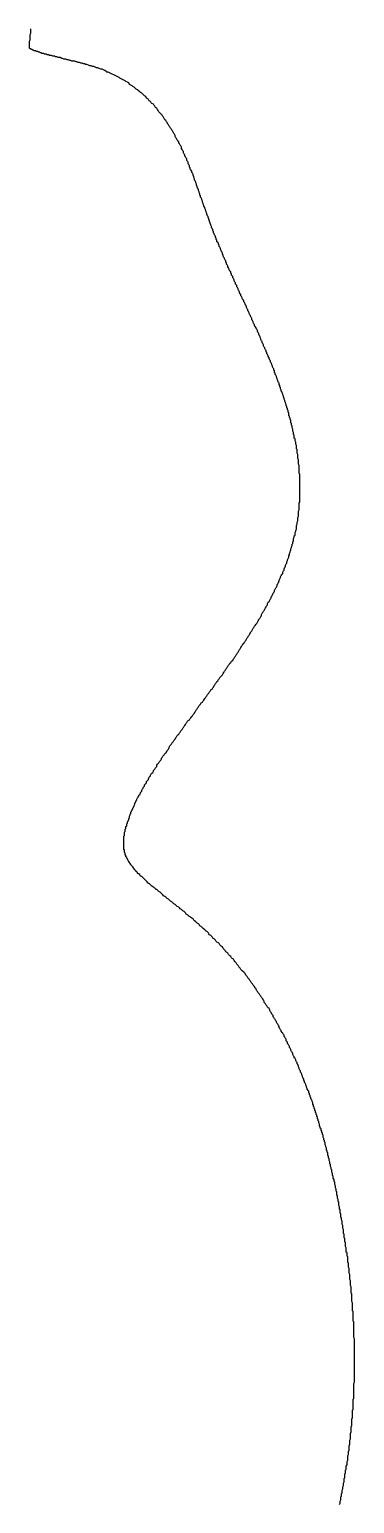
# Model space of a CAD drawing. Header units: millimetres. Extents: x 289 to 9778, y -894 to 6380.
# Drawn here: x 7196.65 to 7201.4, y 420.27 to 441.82 of the extents above; entities that cross this region are included whole.
import ezdxf

# ---------------------------------------------------------------- set-up
doc = ezdxf.new("R2010")
doc.units = ezdxf.units.MM

msp = doc.modelspace()

# ---------------------------------------------------------------- linework, layer by layer
msp.add_polyline3d([(7201.18, 420.258, 0), (7201.19, 420.278, 0), (7201.19, 420.298, 0), (7201.19, 420.308, 0), (7201.2, 420.328, 0), (7201.2, 420.348, 0), (7201.2, 420.368, 0), (7201.21, 420.378, 0), (7201.21, 420.398, 0), (7201.21, 420.418, 0), (7201.22, 420.428, 0), (7201.22, 420.448, 0), (7201.22, 420.468, 0), (7201.23, 420.488, 0), (7201.23, 420.498, 0), (7201.23, 420.518, 0), (7201.24, 420.538, 0), (7201.24, 420.548, 0), (7201.24, 420.568, 0), (7201.25, 420.588, 0), (7201.25, 420.598, 0), (7201.25, 420.618, 0), (7201.25, 420.638, 0), (7201.26, 420.648, 0), (7201.26, 420.668, 0), (7201.26, 420.688, 0), (7201.26, 420.708, 0), (7201.27, 420.718, 0), (7201.27, 420.738, 0), (7201.27, 420.758, 0), (7201.28, 420.768, 0), (7201.28, 420.788, 0), (7201.28, 420.808, 0), (7201.28, 420.818, 0), (7201.29, 420.838, 0), (7201.29, 420.858, 0), (7201.29, 420.868, 0), (7201.29, 420.888, 0), (7201.3, 420.908, 0), (7201.3, 420.918, 0), (7201.3, 420.938, 0), (7201.3, 420.958, 0), (7201.3, 420.968, 0), (7201.31, 420.988, 0), (7201.31, 420.998, 0), (7201.31, 421.018, 0), (7201.31, 421.038, 0), (7201.32, 421.048, 0), (7201.32, 421.068, 0), (7201.32, 421.088, 0), (7201.32, 421.098, 0), (7201.32, 421.118, 0), (7201.33, 421.138, 0), (7201.33, 421.148, 0), (7201.33, 421.168, 0), (7201.33, 421.188, 0), (7201.33, 421.198, 0), (7201.34, 421.218, 0), (7201.34, 421.228, 0), (7201.34, 421.248, 0), (7201.34, 421.268, 0), (7201.34, 421.278, 0), (7201.34, 421.298, 0), (7201.35, 421.318, 0), (7201.35, 421.328, 0), (7201.35, 421.348, 0), (7201.35, 421.358, 0), (7201.35, 421.378, 0), (7201.35, 421.398, 0), (7201.36, 421.408, 0), (7201.36, 421.428, 0), (7201.36, 421.438, 0), (7201.36, 421.458, 0), (7201.36, 421.478, 0), (7201.36, 421.488, 0), (7201.36, 421.508, 0), (7201.37, 421.528, 0), (7201.37, 421.538, 0), (7201.37, 421.558, 0), (7201.37, 421.568, 0), (7201.37, 421.588, 0), (7201.37, 421.608, 0), (7201.37, 421.618, 0), (7201.37, 421.638, 0), (7201.38, 421.648, 0), (7201.38, 421.668, 0), (7201.38, 421.688, 0), (7201.38, 421.698, 0), (7201.38, 421.718, 0), (7201.38, 421.728, 0), (7201.38, 421.748, 0), (7201.38, 421.758, 0), (7201.38, 421.778, 0), (7201.38, 421.798, 0), (7201.39, 421.808, 0), (7201.39, 421.828, 0), (7201.39, 421.838, 0), (7201.39, 421.858, 0), (7201.39, 421.878, 0), (7201.39, 421.888, 0), (7201.39, 421.908, 0), (7201.39, 421.918, 0), (7201.39, 421.938, 0), (7201.39, 421.948, 0), (7201.39, 421.968, 0), (7201.39, 421.988, 0), (7201.39, 421.998, 0), (7201.39, 422.018, 0), (7201.39, 422.028, 0), (7201.4, 422.048, 0), (7201.4, 422.058, 0), (7201.4, 422.078, 0), (7201.4, 422.098, 0), (7201.4, 422.108, 0), (7201.4, 422.128, 0), (7201.4, 422.138, 0), (7201.4, 422.158, 0), (7201.4, 422.168, 0), (7201.4, 422.188, 0), (7201.4, 422.198, 0), (7201.4, 422.218, 0), (7201.4, 422.238, 0), (7201.4, 422.248, 0), (7201.4, 422.268, 0), (7201.4, 422.278, 0), (7201.4, 422.298, 0), (7201.4, 422.308, 0), (7201.4, 422.328, 0), (7201.4, 422.338, 0), (7201.4, 422.358, 0), (7201.4, 422.368, 0), (7201.4, 422.388, 0), (7201.4, 422.408, 0), (7201.4, 422.418, 0), (7201.4, 422.438, 0), (7201.4, 422.448, 0), (7201.4, 422.468, 0), (7201.4, 422.478, 0), (7201.4, 422.498, 0), (7201.4, 422.508, 0), (7201.4, 422.528, 0), (7201.4, 422.538, 0), (7201.4, 422.558, 0), (7201.4, 422.578, 0), (7201.4, 422.588, 0), (7201.4, 422.608, 0), (7201.4, 422.618, 0), (7201.4, 422.638, 0), (7201.4, 422.648, 0), (7201.4, 422.668, 0), (7201.4, 422.678, 0), (7201.39, 422.698, 0), (7201.39, 422.708, 0), (7201.39, 422.728, 0), (7201.39, 422.738, 0), (7201.39, 422.758, 0), (7201.39, 422.768, 0), (7201.39, 422.788, 0), (7201.39, 422.798, 0), (7201.39, 422.818, 0), (7201.39, 422.838, 0), (7201.39, 422.848, 0), (7201.39, 422.868, 0), (7201.39, 422.878, 0), (7201.39, 422.898, 0), (7201.39, 422.908, 0), (7201.39, 422.928, 0), (7201.38, 422.938, 0), (7201.38, 422.958, 0), (7201.38, 422.968, 0), (7201.38, 422.988, 0), (7201.38, 422.998, 0), (7201.38, 423.018, 0), (7201.38, 423.028, 0), (7201.38, 423.048, 0), (7201.38, 423.058, 0), (7201.38, 423.078, 0), (7201.37, 423.088, 0), (7201.37, 423.108, 0), (7201.37, 423.118, 0), (7201.37, 423.138, 0), (7201.37, 423.148, 0), (7201.37, 423.168, 0), (7201.37, 423.178, 0), (7201.37, 423.198, 0), (7201.37, 423.208, 0), (7201.36, 423.228, 0), (7201.36, 423.238, 0), (7201.36, 423.258, 0), (7201.36, 423.268, 0), (7201.36, 423.288, 0), (7201.36, 423.308, 0), (7201.36, 423.318, 0), (7201.36, 423.338, 0), (7201.35, 423.348, 0), (7201.35, 423.368, 0), (7201.35, 423.378, 0), (7201.35, 423.398, 0), (7201.35, 423.408, 0), (7201.35, 423.428, 0), (7201.35, 423.438, 0), (7201.34, 423.458, 0), (7201.34, 423.468, 0), (7201.34, 423.488, 0), (7201.34, 423.498, 0), (7201.34, 423.518, 0), (7201.34, 423.528, 0), (7201.33, 423.548, 0), (7201.33, 423.558, 0), (7201.33, 423.578, 0), (7201.33, 423.588, 0), (7201.33, 423.608, 0), (7201.33, 423.618, 0), (7201.32, 423.638, 0), (7201.32, 423.648, 0), (7201.32, 423.668, 0), (7201.32, 423.678, 0), (7201.32, 423.698, 0), (7201.32, 423.708, 0), (7201.31, 423.728, 0), (7201.31, 423.738, 0), (7201.31, 423.758, 0), (7201.31, 423.768, 0), (7201.31, 423.788, 0), (7201.3, 423.798, 0), (7201.3, 423.818, 0), (7201.3, 423.828, 0), (7201.3, 423.848, 0), (7201.3, 423.858, 0), (7201.3, 423.878, 0), (7201.29, 423.888, 0), (7201.29, 423.908, 0), (7201.29, 423.918, 0), (7201.29, 423.938, 0), (7201.28, 423.948, 0), (7201.28, 423.968, 0), (7201.28, 423.978, 0), (7201.28, 423.998, 0), (7201.28, 424.008, 0), (7201.27, 424.028, 0), (7201.27, 424.038, 0), (7201.27, 424.058, 0), (7201.27, 424.068, 0), (7201.27, 424.088, 0), (7201.26, 424.098, 0), (7201.26, 424.118, 0), (7201.26, 424.128, 0), (7201.26, 424.148, 0), (7201.25, 424.158, 0), (7201.25, 424.178, 0), (7201.25, 424.188, 0), (7201.25, 424.208, 0), (7201.24, 424.218, 0), (7201.24, 424.238, 0), (7201.24, 424.248, 0), (7201.24, 424.268, 0), (7201.24, 424.278, 0), (7201.23, 424.298, 0), (7201.23, 424.308, 0), (7201.23, 424.328, 0), (7201.23, 424.338, 0), (7201.22, 424.358, 0), (7201.22, 424.368, 0), (7201.22, 424.388, 0), (7201.22, 424.398, 0), (7201.21, 424.418, 0), (7201.21, 424.428, 0), (7201.21, 424.448, 0), (7201.2, 424.458, 0), (7201.2, 424.478, 0), (7201.2, 424.488, 0), (7201.2, 424.508, 0), (7201.19, 424.518, 0), (7201.19, 424.538, 0), (7201.19, 424.548, 0), (7201.19, 424.568, 0), (7201.18, 424.578, 0), (7201.18, 424.598, 0), (7201.18, 424.608, 0), (7201.17, 424.628, 0), (7201.17, 424.648, 0), (7201.17, 424.658, 0), (7201.17, 424.678, 0), (7201.16, 424.688, 0), (7201.16, 424.708, 0), (7201.16, 424.718, 0), (7201.15, 424.738, 0), (7201.15, 424.748, 0), (7201.15, 424.768, 0), (7201.14, 424.778, 0), (7201.14, 424.798, 0), (7201.14, 424.808, 0), (7201.14, 424.828, 0), (7201.13, 424.838, 0), (7201.13, 424.858, 0), (7201.13, 424.868, 0), (7201.12, 424.888, 0), (7201.12, 424.898, 0), (7201.12, 424.918, 0), (7201.11, 424.938, 0), (7201.11, 424.948, 0), (7201.11, 424.968, 0), (7201.1, 424.978, 0), (7201.1, 424.998, 0), (7201.1, 425.008, 0), (7201.09, 425.028, 0), (7201.09, 425.038, 0), (7201.09, 425.058, 0), (7201.08, 425.068, 0), (7201.08, 425.088, 0), (7201.08, 425.098, 0), (7201.07, 425.118, 0), (7201.07, 425.128, 0), (7201.07, 425.148, 0), (7201.06, 425.158, 0), (7201.06, 425.178, 0), (7201.05, 425.198, 0), (7201.05, 425.208, 0), (7201.05, 425.228, 0), (7201.04, 425.238, 0), (7201.04, 425.258, 0), (7201.04, 425.268, 0), (7201.03, 425.288, 0), (7201.03, 425.298, 0), (7201.03, 425.318, 0), (7201.02, 425.328, 0), (7201.02, 425.348, 0), (7201.01, 425.358, 0), (7201.01, 425.378, 0), (7201.01, 425.398, 0), (7201, 425.408, 0), (7201, 425.428, 0), (7200.99, 425.438, 0), (7200.99, 425.458, 0), (7200.99, 425.468, 0), (7200.98, 425.488, 0), (7200.98, 425.498, 0), (7200.97, 425.518, 0), (7200.97, 425.528, 0), (7200.97, 425.548, 0), (7200.96, 425.558, 0), (7200.96, 425.578, 0), (7200.95, 425.588, 0), (7200.95, 425.608, 0), (7200.94, 425.628, 0), (7200.94, 425.638, 0), (7200.94, 425.658, 0), (7200.93, 425.668, 0), (7200.93, 425.688, 0), (7200.92, 425.698, 0), (7200.92, 425.718, 0), (7200.91, 425.728, 0), (7200.91, 425.748, 0), (7200.9, 425.758, 0), (7200.9, 425.778, 0), (7200.89, 425.788, 0), (7200.89, 425.808, 0), (7200.89, 425.818, 0), (7200.88, 425.838, 0), (7200.88, 425.858, 0), (7200.87, 425.868, 0), (7200.87, 425.888, 0), (7200.86, 425.898, 0), (7200.86, 425.918, 0), (7200.85, 425.928, 0), (7200.85, 425.948, 0), (7200.84, 425.958, 0), (7200.84, 425.978, 0), (7200.83, 425.988, 0), (7200.83, 426.008, 0), (7200.82, 426.018, 0), (7200.82, 426.038, 0), (7200.81, 426.048, 0), (7200.81, 426.068, 0), (7200.8, 426.078, 0), (7200.8, 426.098, 0), (7200.79, 426.108, 0), (7200.79, 426.128, 0), (7200.78, 426.148, 0), (7200.78, 426.158, 0), (7200.77, 426.178, 0), (7200.76, 426.188, 0), (7200.76, 426.208, 0), (7200.75, 426.218, 0), (7200.75, 426.238, 0), (7200.74, 426.248, 0), (7200.74, 426.268, 0), (7200.73, 426.278, 0), (7200.73, 426.298, 0), (7200.72, 426.308, 0), (7200.71, 426.328, 0), (7200.71, 426.338, 0), (7200.7, 426.358, 0), (7200.7, 426.368, 0), (7200.69, 426.388, 0), (7200.69, 426.398, 0), (7200.68, 426.418, 0), (7200.67, 426.428, 0), (7200.67, 426.448, 0), (7200.66, 426.458, 0), (7200.66, 426.478, 0), (7200.65, 426.488, 0), (7200.64, 426.508, 0), (7200.64, 426.518, 0), (7200.63, 426.538, 0), (7200.63, 426.548, 0), (7200.62, 426.568, 0), (7200.61, 426.578, 0), (7200.61, 426.598, 0), (7200.6, 426.608, 0), (7200.59, 426.628, 0), (7200.59, 426.638, 0), (7200.58, 426.658, 0), (7200.58, 426.668, 0), (7200.57, 426.688, 0), (7200.56, 426.698, 0), (7200.56, 426.718, 0), (7200.55, 426.728, 0), (7200.54, 426.748, 0), (7200.54, 426.758, 0), (7200.53, 426.778, 0), (7200.52, 426.788, 0), (7200.52, 426.808, 0), (7200.51, 426.818, 0), (7200.5, 426.838, 0), (7200.5, 426.848, 0), (7200.49, 426.868, 0), (7200.48, 426.878, 0), (7200.47, 426.898, 0), (7200.47, 426.908, 0), (7200.46, 426.928, 0), (7200.45, 426.938, 0), (7200.45, 426.958, 0), (7200.44, 426.968, 0), (7200.43, 426.988, 0), (7200.42, 426.998, 0), (7200.42, 427.018, 0), (7200.41, 427.028, 0), (7200.4, 427.038, 0), (7200.4, 427.058, 0), (7200.39, 427.068, 0), (7200.38, 427.088, 0), (7200.37, 427.098, 0), (7200.37, 427.118, 0), (7200.36, 427.128, 0), (7200.35, 427.148, 0), (7200.34, 427.158, 0), (7200.33, 427.178, 0), (7200.33, 427.188, 0), (7200.32, 427.198, 0), (7200.31, 427.218, 0), (7200.3, 427.228, 0), (7200.3, 427.248, 0), (7200.29, 427.258, 0), (7200.28, 427.278, 0), (7200.27, 427.288, 0), (7200.26, 427.308, 0), (7200.26, 427.318, 0), (7200.25, 427.328, 0), (7200.24, 427.348, 0), (7200.23, 427.358, 0), (7200.22, 427.378, 0), (7200.21, 427.388, 0), (7200.21, 427.408, 0), (7200.2, 427.418, 0), (7200.19, 427.428, 0), (7200.18, 427.448, 0), (7200.17, 427.458, 0), (7200.16, 427.478, 0), (7200.16, 427.488, 0), (7200.15, 427.508, 0), (7200.14, 427.518, 0), (7200.13, 427.528, 0), (7200.12, 427.548, 0), (7200.11, 427.558, 0), (7200.1, 427.578, 0), (7200.09, 427.588, 0), (7200.08, 427.598, 0), (7200.08, 427.618, 0), (7200.07, 427.628, 0), (7200.06, 427.648, 0), (7200.05, 427.658, 0), (7200.04, 427.668, 0), (7200.03, 427.688, 0), (7200.02, 427.698, 0), (7200.01, 427.718, 0), (7200, 427.728, 0), (7199.99, 427.738, 0), (7199.98, 427.758, 0), (7199.97, 427.768, 0), (7199.96, 427.788, 0), (7199.96, 427.798, 0), (7199.95, 427.808, 0), (7199.94, 427.828, 0), (7199.93, 427.838, 0), (7199.92, 427.848, 0), (7199.91, 427.868, 0), (7199.9, 427.878, 0), (7199.89, 427.888, 0), (7199.88, 427.908, 0), (7199.87, 427.918, 0), (7199.86, 427.938, 0), (7199.85, 427.948, 0), (7199.84, 427.958, 0), (7199.83, 427.978, 0), (7199.82, 427.988, 0), (7199.81, 427.998, 0), (7199.8, 428.018, 0), (7199.79, 428.028, 0), (7199.78, 428.038, 0), (7199.76, 428.058, 0), (7199.75, 428.068, 0), (7199.74, 428.078, 0), (7199.73, 428.098, 0), (7199.72, 428.108, 0), (7199.71, 428.118, 0), (7199.7, 428.138, 0), (7199.69, 428.148, 0), (7199.68, 428.158, 0), (7199.67, 428.178, 0), (7199.66, 428.188, 0), (7199.65, 428.198, 0), (7199.64, 428.208, 0), (7199.63, 428.228, 0), (7199.61, 428.238, 0), (7199.6, 428.248, 0), (7199.59, 428.268, 0), (7199.58, 428.278, 0), (7199.57, 428.288, 0), (7199.56, 428.298, 0), (7199.55, 428.318, 0), (7199.54, 428.328, 0), (7199.52, 428.338, 0), (7199.51, 428.358, 0), (7199.5, 428.368, 0), (7199.49, 428.378, 0), (7199.48, 428.388, 0), (7199.47, 428.408, 0), (7199.45, 428.418, 0), (7199.44, 428.428, 0), (7199.43, 428.438, 0), (7199.42, 428.458, 0), (7199.41, 428.468, 0), (7199.39, 428.478, 0), (7199.38, 428.488, 0), (7199.37, 428.508, 0), (7199.36, 428.518, 0), (7199.35, 428.528, 0), (7199.33, 428.538, 0), (7199.32, 428.558, 0), (7199.31, 428.568, 0), (7199.3, 428.578, 0), (7199.28, 428.588, 0), (7199.27, 428.598, 0), (7199.26, 428.618, 0), (7199.25, 428.628, 0), (7199.23, 428.638, 0), (7199.22, 428.648, 0), (7199.21, 428.658, 0), (7199.19, 428.678, 0), (7199.18, 428.688, 0), (7199.17, 428.698, 0), (7199.16, 428.708, 0), (7199.14, 428.718, 0), (7199.13, 428.738, 0), (7199.12, 428.748, 0), (7199.1, 428.758, 0), (7199.09, 428.768, 0), (7199.08, 428.778, 0), (7199.06, 428.788, 0), (7199.05, 428.798, 0), (7199.04, 428.818, 0), (7199.02, 428.828, 0), (7199.01, 428.838, 0), (7199, 428.848, 0), (7198.98, 428.858, 0), (7198.97, 428.868, 0), (7198.96, 428.878, 0), (7198.94, 428.888, 0), (7198.93, 428.908, 0), (7198.92, 428.918, 0), (7198.91, 428.928, 0), (7198.89, 428.938, 0), (7198.88, 428.948, 0), (7198.87, 428.958, 0), (7198.85, 428.968, 0), (7198.84, 428.978, 0), (7198.83, 428.988, 0), (7198.81, 428.998, 0), (7198.8, 429.008, 0), (7198.79, 429.018, 0), (7198.78, 429.028, 0), (7198.76, 429.038, 0), (7198.75, 429.048, 0), (7198.74, 429.058, 0), (7198.73, 429.068, 0), (7198.71, 429.078, 0), (7198.7, 429.088, 0), (7198.69, 429.098, 0), (7198.68, 429.108, 0), (7198.66, 429.118, 0), (7198.65, 429.128, 0), (7198.64, 429.138, 0), (7198.63, 429.148, 0), (7198.61, 429.158, 0), (7198.6, 429.168, 0), (7198.59, 429.178, 0), (7198.58, 429.188, 0), (7198.57, 429.198, 0), (7198.56, 429.208, 0), (7198.54, 429.218, 0), (7198.53, 429.228, 0), (7198.52, 429.238, 0), (7198.51, 429.248, 0), (7198.5, 429.248, 0), (7198.49, 429.258, 0), (7198.48, 429.268, 0), (7198.47, 429.278, 0), (7198.45, 429.288, 0), (7198.44, 429.298, 0), (7198.43, 429.308, 0), (7198.42, 429.318, 0), (7198.41, 429.328, 0), (7198.4, 429.338, 0), (7198.39, 429.338, 0), (7198.38, 429.348, 0), (7198.37, 429.358, 0), (7198.36, 429.368, 0), (7198.35, 429.378, 0), (7198.34, 429.388, 0), (7198.33, 429.398, 0), (7198.33, 429.398, 0), (7198.32, 429.408, 0), (7198.31, 429.418, 0), (7198.3, 429.428, 0), (7198.29, 429.438, 0), (7198.28, 429.438, 0), (7198.27, 429.448, 0), (7198.26, 429.458, 0), (7198.26, 429.468, 0), (7198.25, 429.478, 0), (7198.24, 429.478, 0), (7198.23, 429.488, 0), (7198.23, 429.498, 0), (7198.22, 429.508, 0), (7198.21, 429.508, 0), (7198.21, 429.518, 0), (7198.2, 429.528, 0), (7198.19, 429.538, 0), (7198.19, 429.538, 0), (7198.18, 429.548, 0), (7198.17, 429.558, 0), (7198.17, 429.568, 0), (7198.16, 429.568, 0), (7198.16, 429.578, 0), (7198.15, 429.588, 0), (7198.15, 429.588, 0), (7198.14, 429.598, 0), (7198.14, 429.598, 0), (7198.13, 429.608, 0), (7198.13, 429.618, 0), (7198.12, 429.618, 0), (7198.12, 429.628, 0), (7198.11, 429.638, 0), (7198.11, 429.638, 0), (7198.11, 429.648, 0), (7198.1, 429.648, 0), (7198.1, 429.658, 0), (7198.1, 429.658, 0), (7198.09, 429.668, 0), (7198.09, 429.668, 0), (7198.09, 429.678, 0), (7198.08, 429.688, 0), (7198.08, 429.688, 0), (7198.08, 429.698, 0), (7198.08, 429.698, 0), (7198.07, 429.708, 0), (7198.07, 429.708, 0), (7198.07, 429.718, 0), (7198.07, 429.718, 0), (7198.06, 429.728, 0), (7198.06, 429.728, 0), (7198.06, 429.738, 0), (7198.06, 429.738, 0), (7198.06, 429.748, 0), (7198.05, 429.748, 0), (7198.05, 429.758, 0), (7198.05, 429.768, 0), (7198.05, 429.768, 0), (7198.05, 429.778, 0), (7198.05, 429.778, 0), (7198.04, 429.788, 0), (7198.04, 429.788, 0), (7198.04, 429.798, 0), (7198.04, 429.798, 0), (7198.04, 429.808, 0), (7198.04, 429.818, 0), (7198.04, 429.818, 0), (7198.04, 429.828, 0), (7198.03, 429.828, 0), (7198.03, 429.838, 0), (7198.03, 429.838, 0), (7198.03, 429.848, 0), (7198.03, 429.858, 0), (7198.03, 429.858, 0), (7198.03, 429.868, 0), (7198.03, 429.868, 0), (7198.03, 429.878, 0), (7198.03, 429.888, 0), (7198.03, 429.888, 0), (7198.03, 429.898, 0), (7198.03, 429.908, 0), (7198.03, 429.908, 0), (7198.03, 429.918, 0), (7198.03, 429.928, 0), (7198.03, 429.928, 0), (7198.03, 429.938, 0), (7198.03, 429.948, 0), (7198.03, 429.948, 0), (7198.03, 429.958, 0), (7198.03, 429.968, 0), (7198.03, 429.968, 0), (7198.03, 429.978, 0), (7198.03, 429.988, 0), (7198.03, 429.998, 0), (7198.03, 429.998, 0), (7198.03, 430.008, 0), (7198.03, 430.018, 0), (7198.03, 430.028, 0), (7198.04, 430.038, 0), (7198.04, 430.038, 0), (7198.04, 430.048, 0), (7198.04, 430.058, 0), (7198.04, 430.068, 0), (7198.04, 430.078, 0), (7198.04, 430.078, 0), (7198.04, 430.088, 0), (7198.05, 430.098, 0), (7198.05, 430.108, 0), (7198.05, 430.118, 0), (7198.05, 430.128, 0), (7198.05, 430.128, 0), (7198.06, 430.138, 0), (7198.06, 430.148, 0), (7198.06, 430.158, 0), (7198.06, 430.168, 0), (7198.07, 430.178, 0), (7198.07, 430.188, 0), (7198.07, 430.198, 0), (7198.07, 430.208, 0), (7198.08, 430.218, 0), (7198.08, 430.228, 0), (7198.08, 430.238, 0), (7198.09, 430.248, 0), (7198.09, 430.258, 0), (7198.09, 430.258, 0), (7198.1, 430.268, 0), (7198.1, 430.278, 0), (7198.1, 430.288, 0), (7198.11, 430.298, 0), (7198.11, 430.308, 0), (7198.11, 430.318, 0), (7198.12, 430.338, 0), (7198.12, 430.348, 0), (7198.13, 430.358, 0), (7198.13, 430.368, 0), (7198.13, 430.378, 0), (7198.14, 430.388, 0), (7198.14, 430.398, 0), (7198.15, 430.408, 0), (7198.15, 430.418, 0), (7198.16, 430.428, 0), (7198.16, 430.438, 0), (7198.17, 430.448, 0), (7198.17, 430.458, 0), (7198.18, 430.468, 0), (7198.18, 430.478, 0), (7198.19, 430.498, 0), (7198.19, 430.508, 0), (7198.2, 430.518, 0), (7198.2, 430.528, 0), (7198.21, 430.538, 0), (7198.21, 430.548, 0), (7198.22, 430.558, 0), (7198.22, 430.568, 0), (7198.23, 430.588, 0), (7198.24, 430.598, 0), (7198.24, 430.608, 0), (7198.25, 430.618, 0), (7198.25, 430.628, 0), (7198.26, 430.638, 0), (7198.27, 430.658, 0), (7198.27, 430.668, 0), (7198.28, 430.678, 0), (7198.29, 430.688, 0), (7198.29, 430.698, 0), (7198.3, 430.718, 0), (7198.31, 430.728, 0), (7198.31, 430.738, 0), (7198.32, 430.748, 0), (7198.33, 430.758, 0), (7198.33, 430.778, 0), (7198.34, 430.788, 0), (7198.35, 430.798, 0), (7198.36, 430.808, 0), (7198.36, 430.828, 0), (7198.37, 430.838, 0), (7198.38, 430.848, 0), (7198.39, 430.858, 0), (7198.39, 430.868, 0), (7198.4, 430.888, 0), (7198.41, 430.898, 0), (7198.42, 430.908, 0), (7198.42, 430.918, 0), (7198.43, 430.938, 0), (7198.44, 430.948, 0), (7198.45, 430.958, 0), (7198.46, 430.978, 0), (7198.46, 430.988, 0), (7198.47, 430.998, 0), (7198.48, 431.008, 0), (7198.49, 431.028, 0), (7198.5, 431.038, 0), (7198.51, 431.048, 0), (7198.51, 431.068, 0), (7198.52, 431.078, 0), (7198.53, 431.088, 0), (7198.54, 431.098, 0), (7198.55, 431.118, 0), (7198.56, 431.128, 0), (7198.57, 431.138, 0), (7198.58, 431.158, 0), (7198.58, 431.168, 0), (7198.59, 431.178, 0), (7198.6, 431.198, 0), (7198.61, 431.208, 0), (7198.62, 431.218, 0), (7198.63, 431.238, 0), (7198.64, 431.248, 0), (7198.65, 431.258, 0), (7198.66, 431.278, 0), (7198.67, 431.288, 0), (7198.68, 431.298, 0), (7198.69, 431.318, 0), (7198.69, 431.328, 0), (7198.7, 431.348, 0), (7198.71, 431.358, 0), (7198.72, 431.368, 0), (7198.73, 431.388, 0), (7198.74, 431.398, 0), (7198.75, 431.408, 0), (7198.76, 431.428, 0), (7198.77, 431.438, 0), (7198.78, 431.448, 0), (7198.79, 431.468, 0), (7198.8, 431.478, 0), (7198.81, 431.498, 0), (7198.82, 431.508, 0), (7198.83, 431.518, 0), (7198.84, 431.538, 0), (7198.85, 431.548, 0), (7198.86, 431.568, 0), (7198.87, 431.578, 0), (7198.88, 431.588, 0), (7198.89, 431.608, 0), (7198.9, 431.618, 0), (7198.91, 431.638, 0), (7198.92, 431.648, 0), (7198.93, 431.658, 0), (7198.94, 431.678, 0), (7198.95, 431.688, 0), (7198.96, 431.708, 0), (7198.97, 431.718, 0), (7198.99, 431.728, 0), (7199, 431.748, 0), (7199.01, 431.758, 0), (7199.02, 431.778, 0), (7199.03, 431.788, 0), (7199.04, 431.808, 0), (7199.05, 431.818, 0), (7199.06, 431.828, 0), (7199.07, 431.848, 0), (7199.08, 431.858, 0), (7199.09, 431.878, 0), (7199.1, 431.888, 0), (7199.11, 431.908, 0), (7199.12, 431.918, 0), (7199.13, 431.938, 0), (7199.14, 431.948, 0), (7199.15, 431.958, 0), (7199.16, 431.978, 0), (7199.18, 431.988, 0), (7199.19, 432.008, 0), (7199.2, 432.018, 0), (7199.21, 432.038, 0), (7199.22, 432.048, 0), (7199.23, 432.068, 0), (7199.24, 432.078, 0), (7199.25, 432.098, 0), (7199.26, 432.108, 0), (7199.27, 432.118, 0), (7199.28, 432.138, 0), (7199.29, 432.148, 0), (7199.3, 432.168, 0), (7199.32, 432.178, 0), (7199.33, 432.198, 0), (7199.34, 432.208, 0), (7199.35, 432.228, 0), (7199.36, 432.238, 0), (7199.37, 432.258, 0), (7199.38, 432.268, 0), (7199.39, 432.288, 0), (7199.4, 432.298, 0), (7199.41, 432.318, 0), (7199.42, 432.328, 0), (7199.43, 432.348, 0), (7199.44, 432.358, 0), (7199.46, 432.378, 0), (7199.47, 432.388, 0), (7199.48, 432.408, 0), (7199.49, 432.418, 0), (7199.5, 432.438, 0), (7199.51, 432.448, 0), (7199.52, 432.468, 0), (7199.53, 432.478, 0), (7199.54, 432.498, 0), (7199.55, 432.508, 0), (7199.56, 432.528, 0), (7199.57, 432.538, 0), (7199.58, 432.558, 0), (7199.59, 432.568, 0), (7199.6, 432.588, 0), (7199.62, 432.598, 0), (7199.63, 432.618, 0), (7199.64, 432.628, 0), (7199.65, 432.648, 0), (7199.66, 432.658, 0), (7199.67, 432.678, 0), (7199.68, 432.688, 0), (7199.69, 432.708, 0), (7199.7, 432.718, 0), (7199.71, 432.738, 0), (7199.72, 432.758, 0), (7199.73, 432.768, 0), (7199.74, 432.788, 0), (7199.75, 432.798, 0), (7199.76, 432.818, 0), (7199.77, 432.828, 0), (7199.78, 432.848, 0), (7199.79, 432.858, 0), (7199.8, 432.878, 0), (7199.81, 432.888, 0), (7199.82, 432.908, 0), (7199.83, 432.928, 0), (7199.84, 432.938, 0), (7199.85, 432.958, 0), (7199.86, 432.968, 0), (7199.87, 432.988, 0), (7199.88, 432.998, 0), (7199.89, 433.018, 0), (7199.9, 433.028, 0), (7199.91, 433.048, 0), (7199.92, 433.068, 0), (7199.93, 433.078, 0), (7199.94, 433.098, 0), (7199.95, 433.108, 0), (7199.96, 433.128, 0), (7199.97, 433.138, 0), (7199.98, 433.158, 0), (7199.99, 433.178, 0), (7200, 433.188, 0), (7200.01, 433.208, 0), (7200.02, 433.218, 0), (7200.03, 433.238, 0), (7200.04, 433.248, 0), (7200.04, 433.268, 0), (7200.05, 433.288, 0), (7200.06, 433.298, 0), (7200.07, 433.318, 0), (7200.08, 433.328, 0), (7200.09, 433.348, 0), (7200.1, 433.368, 0), (7200.11, 433.378, 0), (7200.12, 433.398, 0), (7200.13, 433.408, 0), (7200.13, 433.428, 0), (7200.14, 433.448, 0), (7200.15, 433.458, 0), (7200.16, 433.478, 0), (7200.17, 433.498, 0), (7200.18, 433.508, 0), (7200.18, 433.528, 0), (7200.19, 433.538, 0), (7200.2, 433.558, 0), (7200.21, 433.578, 0), (7200.22, 433.588, 0), (7200.23, 433.608, 0), (7200.23, 433.618, 0), (7200.24, 433.638, 0), (7200.25, 433.658, 0), (7200.26, 433.668, 0), (7200.27, 433.688, 0), (7200.27, 433.708, 0), (7200.28, 433.718, 0), (7200.29, 433.738, 0), (7200.3, 433.758, 0), (7200.3, 433.768, 0), (7200.31, 433.788, 0), (7200.32, 433.808, 0), (7200.32, 433.818, 0), (7200.33, 433.838, 0), (7200.34, 433.858, 0), (7200.35, 433.868, 0), (7200.35, 433.888, 0), (7200.36, 433.908, 0), (7200.37, 433.918, 0), (7200.37, 433.938, 0), (7200.38, 433.958, 0), (7200.39, 433.968, 0), (7200.39, 433.988, 0), (7200.4, 434.008, 0), (7200.41, 434.018, 0), (7200.41, 434.038, 0), (7200.42, 434.058, 0), (7200.42, 434.068, 0), (7200.43, 434.088, 0), (7200.44, 434.108, 0), (7200.44, 434.128, 0), (7200.45, 434.138, 0), (7200.45, 434.158, 0), (7200.46, 434.178, 0), (7200.46, 434.188, 0), (7200.47, 434.208, 0), (7200.47, 434.228, 0), (7200.48, 434.248, 0), (7200.48, 434.258, 0), (7200.49, 434.278, 0), (7200.49, 434.298, 0), (7200.5, 434.308, 0), (7200.5, 434.328, 0), (7200.51, 434.348, 0), (7200.51, 434.368, 0), (7200.51, 434.378, 0), (7200.52, 434.398, 0), (7200.52, 434.418, 0), (7200.53, 434.428, 0), (7200.53, 434.448, 0), (7200.53, 434.468, 0), (7200.54, 434.488, 0), (7200.54, 434.498, 0), (7200.55, 434.518, 0), (7200.55, 434.538, 0), (7200.55, 434.558, 0), (7200.55, 434.568, 0), (7200.56, 434.588, 0), (7200.56, 434.608, 0), (7200.56, 434.618, 0), (7200.57, 434.638, 0), (7200.57, 434.658, 0), (7200.57, 434.678, 0), (7200.57, 434.688, 0), (7200.58, 434.708, 0), (7200.58, 434.728, 0), (7200.58, 434.738, 0), (7200.58, 434.758, 0), (7200.58, 434.778, 0), (7200.59, 434.798, 0), (7200.59, 434.808, 0), (7200.59, 434.828, 0), (7200.59, 434.848, 0), (7200.59, 434.858, 0), (7200.59, 434.878, 0), (7200.59, 434.898, 0), (7200.6, 434.908, 0), (7200.6, 434.928, 0), (7200.6, 434.948, 0), (7200.6, 434.958, 0), (7200.6, 434.978, 0), (7200.6, 434.998, 0), (7200.6, 435.018, 0), (7200.6, 435.028, 0), (7200.6, 435.048, 0), (7200.6, 435.068, 0), (7200.6, 435.078, 0), (7200.6, 435.098, 0), (7200.6, 435.118, 0), (7200.6, 435.128, 0), (7200.6, 435.148, 0), (7200.6, 435.168, 0), (7200.6, 435.178, 0), (7200.6, 435.198, 0), (7200.6, 435.218, 0), (7200.6, 435.228, 0), (7200.6, 435.248, 0), (7200.6, 435.268, 0), (7200.6, 435.278, 0), (7200.6, 435.298, 0), (7200.6, 435.318, 0), (7200.59, 435.328, 0), (7200.59, 435.348, 0), (7200.59, 435.368, 0), (7200.59, 435.378, 0), (7200.59, 435.398, 0), (7200.59, 435.418, 0), (7200.59, 435.428, 0), (7200.59, 435.448, 0), (7200.58, 435.468, 0), (7200.58, 435.478, 0), (7200.58, 435.498, 0), (7200.58, 435.508, 0), (7200.58, 435.528, 0), (7200.57, 435.548, 0), (7200.57, 435.558, 0), (7200.57, 435.578, 0), (7200.57, 435.598, 0), (7200.57, 435.608, 0), (7200.56, 435.628, 0), (7200.56, 435.638, 0), (7200.56, 435.658, 0), (7200.56, 435.678, 0), (7200.55, 435.688, 0), (7200.55, 435.708, 0), (7200.55, 435.728, 0), (7200.55, 435.738, 0), (7200.54, 435.758, 0), (7200.54, 435.768, 0), (7200.54, 435.788, 0), (7200.53, 435.808, 0), (7200.53, 435.818, 0), (7200.53, 435.838, 0), (7200.52, 435.848, 0), (7200.52, 435.868, 0), (7200.52, 435.888, 0), (7200.51, 435.898, 0), (7200.51, 435.918, 0), (7200.51, 435.928, 0), (7200.5, 435.948, 0), (7200.5, 435.958, 0), (7200.5, 435.978, 0), (7200.49, 435.998, 0), (7200.49, 436.008, 0), (7200.49, 436.028, 0), (7200.48, 436.038, 0), (7200.48, 436.058, 0), (7200.47, 436.068, 0), (7200.47, 436.088, 0), (7200.47, 436.108, 0), (7200.46, 436.118, 0), (7200.46, 436.138, 0), (7200.45, 436.148, 0), (7200.45, 436.168, 0), (7200.44, 436.178, 0), (7200.44, 436.198, 0), (7200.44, 436.218, 0), (7200.43, 436.228, 0), (7200.43, 436.248, 0), (7200.42, 436.258, 0), (7200.42, 436.278, 0), (7200.41, 436.288, 0), (7200.41, 436.308, 0), (7200.4, 436.318, 0), (7200.4, 436.338, 0), (7200.39, 436.358, 0), (7200.39, 436.368, 0), (7200.38, 436.388, 0), (7200.38, 436.398, 0), (7200.37, 436.418, 0), (7200.37, 436.428, 0), (7200.36, 436.448, 0), (7200.36, 436.458, 0), (7200.35, 436.478, 0), (7200.35, 436.488, 0), (7200.34, 436.508, 0), (7200.34, 436.518, 0), (7200.33, 436.538, 0), (7200.33, 436.548, 0), (7200.32, 436.568, 0), (7200.32, 436.588, 0), (7200.31, 436.598, 0), (7200.31, 436.618, 0), (7200.3, 436.628, 0), (7200.3, 436.648, 0), (7200.29, 436.658, 0), (7200.28, 436.678, 0), (7200.28, 436.688, 0), (7200.27, 436.708, 0), (7200.27, 436.718, 0), (7200.26, 436.738, 0), (7200.26, 436.748, 0), (7200.25, 436.768, 0), (7200.24, 436.778, 0), (7200.24, 436.798, 0), (7200.23, 436.808, 0), (7200.23, 436.828, 0), (7200.22, 436.838, 0), (7200.22, 436.858, 0), (7200.21, 436.868, 0), (7200.2, 436.888, 0), (7200.2, 436.898, 0), (7200.19, 436.918, 0), (7200.19, 436.928, 0), (7200.18, 436.948, 0), (7200.17, 436.958, 0), (7200.17, 436.978, 0), (7200.16, 436.988, 0), (7200.15, 437.008, 0), (7200.15, 437.018, 0), (7200.14, 437.038, 0), (7200.14, 437.048, 0), (7200.13, 437.068, 0), (7200.12, 437.078, 0), (7200.12, 437.098, 0), (7200.11, 437.108, 0), (7200.11, 437.128, 0), (7200.1, 437.138, 0), (7200.09, 437.158, 0), (7200.09, 437.168, 0), (7200.08, 437.178, 0), (7200.07, 437.198, 0), (7200.07, 437.208, 0), (7200.06, 437.228, 0), (7200.05, 437.238, 0), (7200.05, 437.258, 0), (7200.04, 437.268, 0), (7200.03, 437.288, 0), (7200.03, 437.298, 0), (7200.02, 437.318, 0), (7200.02, 437.328, 0), (7200.01, 437.348, 0), (7200, 437.358, 0), (7200, 437.378, 0), (7199.99, 437.388, 0), (7199.98, 437.408, 0), (7199.98, 437.418, 0), (7199.97, 437.438, 0), (7199.96, 437.448, 0), (7199.96, 437.458, 0), (7199.95, 437.478, 0), (7199.94, 437.488, 0), (7199.94, 437.508, 0), (7199.93, 437.518, 0), (7199.92, 437.538, 0), (7199.92, 437.548, 0), (7199.91, 437.568, 0), (7199.9, 437.578, 0), (7199.9, 437.598, 0), (7199.89, 437.608, 0), (7199.88, 437.628, 0), (7199.88, 437.638, 0), (7199.87, 437.648, 0), (7199.86, 437.668, 0), (7199.86, 437.678, 0), (7199.85, 437.698, 0), (7199.84, 437.708, 0), (7199.84, 437.728, 0), (7199.83, 437.738, 0), (7199.82, 437.758, 0), (7199.82, 437.768, 0), (7199.81, 437.788, 0), (7199.8, 437.798, 0), (7199.8, 437.808, 0), (7199.79, 437.828, 0), (7199.78, 437.838, 0), (7199.78, 437.858, 0), (7199.77, 437.868, 0), (7199.76, 437.888, 0), (7199.76, 437.898, 0), (7199.75, 437.918, 0), (7199.74, 437.928, 0), (7199.74, 437.948, 0), (7199.73, 437.958, 0), (7199.72, 437.968, 0), (7199.72, 437.988, 0), (7199.71, 437.998, 0), (7199.7, 438.018, 0), (7199.7, 438.028, 0), (7199.69, 438.048, 0), (7199.68, 438.058, 0), (7199.68, 438.078, 0), (7199.67, 438.088, 0), (7199.66, 438.098, 0), (7199.66, 438.118, 0), (7199.65, 438.128, 0), (7199.64, 438.148, 0), (7199.64, 438.158, 0), (7199.63, 438.178, 0), (7199.62, 438.188, 0), (7199.62, 438.208, 0), (7199.61, 438.218, 0), (7199.6, 438.228, 0), (7199.6, 438.248, 0), (7199.59, 438.258, 0), (7199.59, 438.278, 0), (7199.58, 438.288, 0), (7199.57, 438.308, 0), (7199.57, 438.318, 0), (7199.56, 438.338, 0), (7199.55, 438.348, 0), (7199.55, 438.358, 0), (7199.54, 438.378, 0), (7199.53, 438.388, 0), (7199.53, 438.408, 0), (7199.52, 438.418, 0), (7199.52, 438.438, 0), (7199.51, 438.448, 0), (7199.5, 438.468, 0), (7199.5, 438.478, 0), (7199.49, 438.488, 0), (7199.48, 438.508, 0), (7199.48, 438.518, 0), (7199.47, 438.538, 0), (7199.47, 438.548, 0), (7199.46, 438.568, 0), (7199.45, 438.578, 0), (7199.45, 438.588, 0), (7199.44, 438.608, 0), (7199.44, 438.618, 0), (7199.43, 438.638, 0), (7199.42, 438.648, 0), (7199.42, 438.668, 0), (7199.41, 438.678, 0), (7199.41, 438.698, 0), (7199.4, 438.708, 0), (7199.39, 438.718, 0), (7199.39, 438.738, 0), (7199.38, 438.748, 0), (7199.38, 438.768, 0), (7199.37, 438.778, 0), (7199.37, 438.798, 0), (7199.36, 438.808, 0), (7199.35, 438.828, 0), (7199.35, 438.838, 0), (7199.34, 438.848, 0), (7199.34, 438.868, 0), (7199.33, 438.878, 0), (7199.33, 438.898, 0), (7199.32, 438.908, 0), (7199.31, 438.928, 0), (7199.31, 438.938, 0), (7199.3, 438.958, 0), (7199.3, 438.968, 0), (7199.29, 438.978, 0), (7199.29, 438.998, 0), (7199.28, 439.008, 0), (7199.28, 439.028, 0), (7199.27, 439.038, 0), (7199.27, 439.058, 0), (7199.26, 439.068, 0), (7199.26, 439.088, 0), (7199.25, 439.098, 0), (7199.24, 439.118, 0), (7199.24, 439.128, 0), (7199.23, 439.148, 0), (7199.23, 439.158, 0), (7199.22, 439.178, 0), (7199.22, 439.188, 0), (7199.21, 439.208, 0), (7199.21, 439.218, 0), (7199.2, 439.238, 0), (7199.2, 439.248, 0), (7199.19, 439.268, 0), (7199.19, 439.278, 0), (7199.18, 439.298, 0), (7199.18, 439.308, 0), (7199.17, 439.328, 0), (7199.17, 439.338, 0), (7199.16, 439.358, 0), (7199.15, 439.368, 0), (7199.15, 439.388, 0), (7199.14, 439.398, 0), (7199.14, 439.418, 0), (7199.13, 439.438, 0), (7199.13, 439.448, 0), (7199.12, 439.468, 0), (7199.12, 439.478, 0), (7199.11, 439.498, 0), (7199.1, 439.508, 0), (7199.1, 439.528, 0), (7199.09, 439.538, 0), (7199.09, 439.558, 0), (7199.08, 439.578, 0), (7199.08, 439.588, 0), (7199.07, 439.608, 0), (7199.06, 439.618, 0), (7199.06, 439.638, 0), (7199.05, 439.658, 0), (7199.05, 439.668, 0), (7199.04, 439.688, 0), (7199.04, 439.698, 0), (7199.03, 439.718, 0), (7199.02, 439.728, 0), (7199.02, 439.748, 0), (7199.01, 439.768, 0), (7199, 439.778, 0), (7199, 439.798, 0), (7198.99, 439.808, 0), (7198.99, 439.828, 0), (7198.98, 439.848, 0), (7198.97, 439.858, 0), (7198.97, 439.878, 0), (7198.96, 439.888, 0), (7198.95, 439.908, 0), (7198.95, 439.928, 0), (7198.94, 439.938, 0), (7198.93, 439.958, 0), (7198.92, 439.968, 0), (7198.92, 439.988, 0), (7198.91, 439.998, 0), (7198.9, 440.018, 0), (7198.9, 440.038, 0), (7198.89, 440.048, 0), (7198.88, 440.068, 0), (7198.87, 440.078, 0), (7198.87, 440.098, 0), (7198.86, 440.118, 0), (7198.85, 440.128, 0), (7198.84, 440.148, 0), (7198.83, 440.158, 0), (7198.83, 440.178, 0), (7198.82, 440.188, 0), (7198.81, 440.208, 0), (7198.8, 440.228, 0), (7198.79, 440.238, 0), (7198.78, 440.258, 0), (7198.78, 440.268, 0), (7198.77, 440.288, 0), (7198.76, 440.298, 0), (7198.75, 440.318, 0), (7198.74, 440.338, 0), (7198.73, 440.348, 0), (7198.72, 440.368, 0), (7198.71, 440.378, 0), (7198.7, 440.398, 0), (7198.69, 440.408, 0), (7198.68, 440.428, 0), (7198.67, 440.438, 0), (7198.66, 440.458, 0), (7198.65, 440.468, 0), (7198.64, 440.488, 0), (7198.63, 440.498, 0), (7198.62, 440.518, 0), (7198.61, 440.538, 0), (7198.6, 440.548, 0), (7198.59, 440.568, 0), (7198.58, 440.578, 0), (7198.56, 440.598, 0), (7198.55, 440.608, 0), (7198.54, 440.618, 0), (7198.53, 440.638, 0), (7198.52, 440.648, 0), (7198.51, 440.668, 0), (7198.49, 440.678, 0), (7198.48, 440.698, 0), (7198.47, 440.708, 0), (7198.46, 440.728, 0), (7198.44, 440.738, 0), (7198.43, 440.748, 0), (7198.42, 440.768, 0), (7198.4, 440.778, 0), (7198.39, 440.798, 0), (7198.38, 440.808, 0), (7198.36, 440.818, 0), (7198.35, 440.838, 0), (7198.33, 440.848, 0), (7198.32, 440.858, 0), (7198.3, 440.878, 0), (7198.29, 440.888, 0), (7198.27, 440.898, 0), (7198.26, 440.908, 0), (7198.24, 440.928, 0), (7198.23, 440.938, 0), (7198.21, 440.948, 0), (7198.2, 440.958, 0), (7198.18, 440.978, 0), (7198.16, 440.988, 0), (7198.15, 440.998, 0), (7198.13, 441.008, 0), (7198.11, 441.018, 0), (7198.1, 441.038, 0), (7198.08, 441.048, 0), (7198.06, 441.058, 0), (7198.05, 441.068, 0), (7198.03, 441.078, 0), (7198.01, 441.088, 0), (7197.99, 441.098, 0), (7197.97, 441.108, 0), (7197.96, 441.118, 0), (7197.94, 441.128, 0), (7197.92, 441.138, 0), (7197.9, 441.148, 0), (7197.88, 441.158, 0), (7197.86, 441.168, 0), (7197.84, 441.178, 0), (7197.82, 441.188, 0), (7197.8, 441.198, 0), (7197.78, 441.198, 0), (7197.77, 441.208, 0), (7197.75, 441.218, 0), (7197.73, 441.228, 0), (7197.71, 441.238, 0), (7197.69, 441.238, 0), (7197.67, 441.248, 0), (7197.65, 441.258, 0), (7197.63, 441.258, 0), (7197.61, 441.268, 0), (7197.59, 441.278, 0), (7197.57, 441.278, 0), (7197.55, 441.288, 0), (7197.53, 441.288, 0), (7197.51, 441.298, 0), (7197.49, 441.308, 0), (7197.47, 441.308, 0), (7197.46, 441.318, 0), (7197.44, 441.318, 0), (7197.42, 441.328, 0), (7197.4, 441.328, 0), (7197.38, 441.338, 0), (7197.36, 441.338, 0), (7197.34, 441.348, 0), (7197.33, 441.348, 0), (7197.31, 441.358, 0), (7197.29, 441.358, 0), (7197.27, 441.358, 0), (7197.25, 441.368, 0), (7197.24, 441.368, 0), (7197.22, 441.378, 0), (7197.2, 441.378, 0), (7197.18, 441.388, 0), (7197.17, 441.388, 0), (7197.15, 441.388, 0), (7197.13, 441.398, 0), (7197.12, 441.398, 0), (7197.1, 441.408, 0), (7197.08, 441.408, 0), (7197.07, 441.408, 0), (7197.05, 441.418, 0), (7197.03, 441.418, 0), (7197.02, 441.428, 0), (7197, 441.428, 0), (7196.99, 441.428, 0), (7196.97, 441.438, 0), (7196.96, 441.438, 0), (7196.94, 441.438, 0), (7196.93, 441.448, 0), (7196.91, 441.448, 0), (7196.9, 441.458, 0), (7196.89, 441.458, 0), (7196.87, 441.458, 0), (7196.86, 441.468, 0), (7196.85, 441.468, 0), (7196.83, 441.468, 0), (7196.82, 441.478, 0), (7196.81, 441.478, 0), (7196.8, 441.488, 0), (7196.79, 441.488, 0), (7196.78, 441.488, 0), (7196.77, 441.498, 0), (7196.76, 441.498, 0), (7196.75, 441.498, 0), (7196.74, 441.508, 0), (7196.73, 441.508, 0), (7196.72, 441.508, 0), (7196.71, 441.518, 0), (7196.7, 441.518, 0), (7196.69, 441.528, 0), (7196.69, 441.528, 0), (7196.68, 441.528, 0), (7196.67, 441.538, 0), (7196.67, 441.538, 0), (7196.66, 441.538, 0), (7196.66, 441.538, 0), (7196.65, 441.548, 0), (7196.65, 441.548, 0), (7196.65, 441.558, 0), (7196.65, 441.568, 0), (7196.65, 441.578, 0), (7196.65, 441.578, 0), (7196.65, 441.588, 0), (7196.65, 441.608, 0), (7196.65, 441.618, 0), (7196.65, 441.628, 0), (7196.65, 441.638, 0), (7196.65, 441.648, 0), (7196.66, 441.668, 0), (7196.66, 441.678, 0), (7196.66, 441.688, 0), (7196.66, 441.708, 0), (7196.66, 441.718, 0), (7196.66, 441.738, 0), (7196.66, 441.748, 0), (7196.67, 441.768, 0), (7196.67, 441.778, 0), (7196.67, 441.798, 0), (7196.67, 441.808, 0), (7196.67, 441.828, 0)])

doc.saveas('drawing.dxf')
